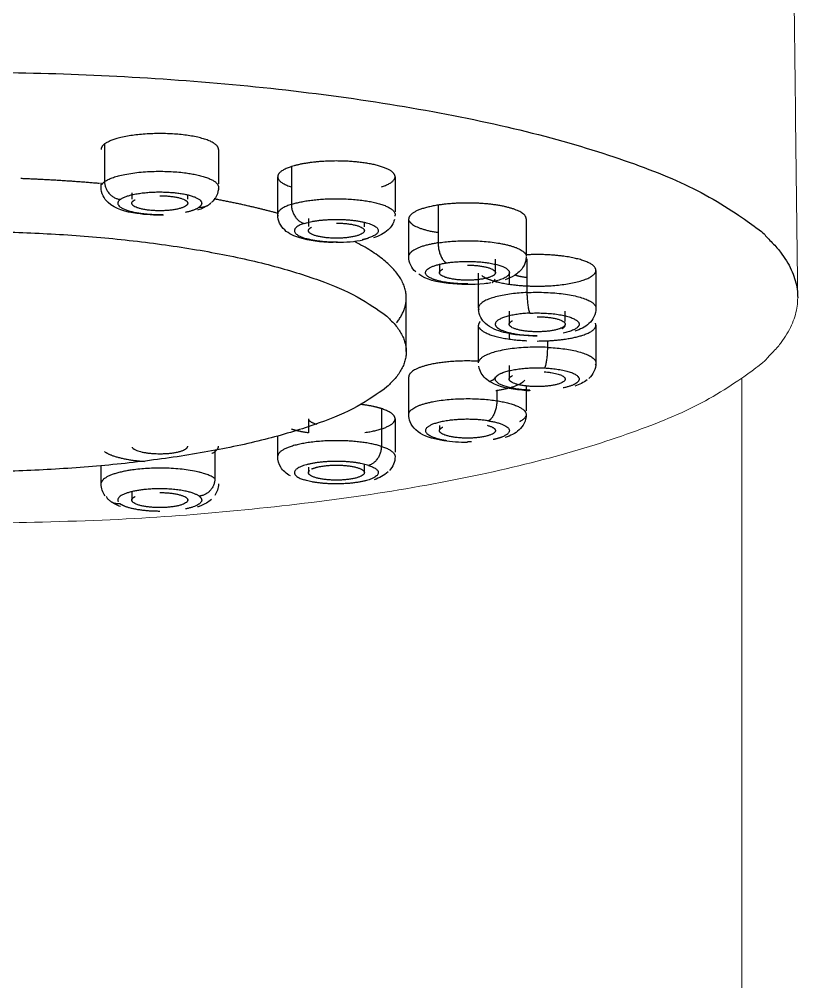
# Model space of a CAD drawing. Header units: inches. Extents: x 6245 to 6839, y 405 to 1245.
# Drawn here: x 6331.07 to 6344.99, y 852.53 to 869.74 of the extents above; entities that cross this region are included whole.
import ezdxf

# ---------------------------------------------------------------- set-up
doc = ezdxf.new("R2010")
doc.units = ezdxf.units.IN
doc.header["$LTSCALE"] = 4.84
doc.header["$MEASUREMENT"] = 0
doc.layers.get('0').update_dxf_attribs({"linetype": 'CONTINUOUS', "lineweight": 13})

msp = doc.modelspace()

# ---------------------------------------------------------------- linework, layer by layer
for points in [[(6344.989, 864.758), (6344.489, 905.693), (6343.989, 946.628)], [(6343.989, 863.31), (6343.989, 807.95), (6343.989, 752.591)]]:
    msp.add_open_spline(points, degree=2)
at = {"lineweight": -3}
for points, weights, knots in [([(6314.989, 864.758), (6314.989, 868.791), (6329.989, 868.791), (6344.989, 868.791), (6344.989, 864.758)], [1, 0.707106781187, 1, 0.707106781187, 1], [-47.12389, -47.12389, -47.12389, -23.561945, -23.561945, 0, 0, 0]), ([(6334.631, 867.411), (6334.631, 867.648), (6333.763, 867.689), (6332.895, 867.73), (6332.594, 867.507)], [1, 0.766044443118, 1, 0.766044443118, 1], [-2.932153, -2.932153, -2.932153, -1.466077, -1.466077, 0, 0, 0]), ([(6337.789, 866.921), (6337.789, 867.118), (6337.098, 867.186), (6336.407, 867.253), (6335.934, 867.102)], [1, 0.819152044289, 1, 0.819152044289, 1], [-2.565634, -2.565634, -2.565634, -1.282817, -1.282817, 0, 0, 0]), ([(6332.594, 866.833), (6332.953, 867.098), (6333.94, 867.002), (6334.704, 866.927), (6334.626, 866.709)], [1, 0.707106781186, 1, 0.757028756334, 0.917173880385], [-3.298672, -3.298672, -3.298672, -1.649336, -1.649336, -0.28112, -0.28112, -0.28112]), ([(6332.876, 866.517), (6333.132, 866.706), (6333.837, 866.637), (6334.542, 866.568), (6334.285, 866.379)], [1, 0.707106781187, 1, 0.707106781187, 1], [-2.356194, -2.356194, -2.356194, -1.178097, -1.178097, 0, 0, 0]), ([(6332.876, 866.517), (6332.619, 866.327), (6333.324, 866.258), (6333.474, 866.243), (6333.634, 866.246)], [1, 0.707106781186, 1, 0.918849933156, 0.882667335177], [0, 0, 0, 1.178097, 1.178097, 1.504505, 1.504505, 1.504505]), ([(6335.934, 866.428), (6336.609, 866.644), (6337.414, 866.463), (6337.845, 866.365), (6337.782, 866.215)], [1, 0.707106781187, 1, 0.818065902708, 0.862152850844], [-3.298672, -3.298672, -3.298672, -1.649336, -1.649336, -0.624831, -0.624831, -0.624831]), ([(6334.081, 866.448), (6334.081, 866.313), (6333.581, 866.313), (6333.081, 866.313), (6333.081, 866.448)], [1, 0.707106781187, 1, 0.707106781187, 1], [0, 0, 0, 0.785398, 0.785398, 1.570796, 1.570796, 1.570796]), ([(6340.133, 866.169), (6340.133, 866.332), (6339.608, 866.414), (6339.083, 866.495), (6338.558, 866.414)], [1, 0.866025403784, 1, 0.866025403784, 1], [-2.199115, -2.199115, -2.199115, -1.099557, -1.099557, 0, 0, 0]), ([(6336.164, 866.087), (6336.646, 866.241), (6337.221, 866.112), (6337.795, 865.982), (6337.313, 865.828)], [1, 0.707106781186, 1, 0.707106781186, 1], [-2.356194, -2.356194, -2.356194, -1.178097, -1.178097, 0, 0, 0]), ([(6321.989, 863.795), (6321.989, 865.946), (6329.989, 865.946), (6337.989, 865.946), (6337.989, 863.795)], [1, 0.707106781187, 1, 0.707106781187, 1], [-25.132741, -25.132741, -25.132741, -12.566371, -12.566371, 0, 0, 0]), ([(6336.164, 866.087), (6335.682, 865.932), (6336.256, 865.803), (6336.474, 865.754), (6336.757, 865.756)], [1, 0.707106781187, 1, 0.864670308134, 0.854397287602], [0, 0, 0, 1.178097, 1.178097, 1.722431, 1.722431, 1.722431]), ([(6337.239, 865.957), (6337.239, 865.823), (6336.739, 865.823), (6336.239, 865.823), (6336.239, 865.957)], [1, 0.707106781187, 1, 0.707106781187, 1], [0, 0, 0, 0.785398, 0.785398, 1.570796, 1.570796, 1.570796]), ([(6338.558, 865.74), (6339.467, 865.881), (6339.992, 865.636), (6340.095, 865.588), (6340.123, 865.534)], [1, 0.707106781187, 1, 0.924845009279, 0.888258836594], [-3.298672, -3.298672, -3.298672, -1.649336, -1.649336, -1.226124, -1.226124, -1.226124]), ([(6341.38, 865.248), (6341.38, 865.38), (6341.005, 865.464), (6340.63, 865.549), (6340.147, 865.526)], [1, 0.906307787037, 1, 0.906307787037, 1], [-1.832596, -1.832596, -1.832596, -0.916298, -0.916298, 0, 0, 0]), ([(6339.088, 865.005), (6338.651, 865.004), (6338.433, 865.105), (6338.058, 865.28), (6338.708, 865.381)], [0.869164076321, 0.805739877908, 1, 0.707106781187, 1], [-1.959465, -1.959465, -1.959465, -1.178097, -1.178097, 0, 0, 0]), ([(6338.708, 865.381), (6339.357, 865.482), (6339.732, 865.307), (6340.058, 865.155), (6339.545, 865.047)], [1, 0.707106781187, 1, 0.735482411961, 0.94874682697], [-2.356194, -2.356194, -2.356194, -1.178097, -1.178097, -0.114135, -0.114135, -0.114135]), ([(6339.583, 865.206), (6339.583, 865.072), (6339.083, 865.072), (6338.583, 865.072), (6338.583, 865.206)], [1, 0.707106781187, 1, 0.707106781187, 1], [0, 0, 0, 0.785398, 0.785398, 1.570796, 1.570796, 1.570796]), ([(6339.34, 865.154), (6339.436, 865.081), (6339.655, 865.032), (6340.03, 864.947), (6340.512, 864.97)], [0.955302092706, 0.943122205331, 1, 0.906307787037, 1], [-1.472555, -1.472555, -1.472555, -0.916298, -0.916298, 0, 0, 0]), ([(6340.147, 864.852), (6341.182, 864.901), (6341.364, 864.623), (6341.367, 864.618), (6341.37, 864.612)], [1, 0.707106781187, 1, 0.992112497884, 0.984649810586], [-3.298672, -3.298672, -3.298672, -1.649336, -1.649336, -1.60492, -1.60492, -1.60492]), ([(6340.2, 864.483), (6339.461, 864.448), (6339.591, 864.25), (6339.7, 864.083), (6340.33, 864.083)], [1, 0.707106781187, 1, 0.742078434735, 0.9384079723], [0, 0, 0, 1.178097, 1.178097, 2.215529, 2.215529, 2.215529]), ([(6340.2, 864.483), (6340.938, 864.519), (6341.068, 864.32), (6341.147, 864.201), (6340.792, 864.126)], [1, 0.707106781187, 1, 0.800922594324, 0.872468138617], [-2.356194, -2.356194, -2.356194, -1.178097, -1.178097, -0.377353, -0.377353, -0.377353]), ([(6340.83, 864.285), (6340.83, 864.15), (6340.33, 864.15), (6339.83, 864.15), (6339.83, 864.285)], [1, 0.707106781187, 1, 0.707106781187, 1], [0, 0, 0, 0.785398, 0.785398, 1.570796, 1.570796, 1.570796]), ([(6340.331, 863.985), (6340.712, 863.985), (6341.005, 864.051), (6341.38, 864.136), (6341.38, 864.268)], [0.969529141108, 0.925457023799, 1, 0.906307787037, 1], [-3.111395, -3.111395, -3.111395, -2.382374, -2.382374, -1.466077, -1.466077, -1.466077]), ([(6340.512, 863.871), (6339.478, 863.92), (6339.296, 863.642), (6339.287, 863.629), (6339.283, 863.616)], [1, 0.707106781187, 1, 0.98072767087, 0.963991574375], [0.117376, 0.117376, 0.117376, 1.295473, 1.295473, 1.372992, 1.372992, 1.372992]), ([(6337.989, 863.795), (6337.989, 861.644), (6329.989, 861.644), (6321.989, 861.644), (6321.989, 863.795)], [1, 0.707106781187, 1, 0.707106781187, 1], [-25.132741, -25.132741, -25.132741, -12.566371, -12.566371, 0, 0, 0]), ([(6339.281, 863.623), (6338.897, 863.643), (6338.558, 863.591), (6338.033, 863.509), (6338.033, 863.346)], [0.941486080482, 0.909188161233, 1, 0.866025403784, 1], [-2.944427, -2.944427, -2.944427, -2.199115, -2.199115, -1.099557, -1.099557, -1.099557]), ([(6340.2, 863.106), (6339.461, 863.141), (6339.591, 863.339), (6339.721, 863.538), (6340.46, 863.503)], [1, 0.707106781187, 1, 0.707106781187, 1], [-2.356194, -2.356194, -2.356194, -1.178097, -1.178097, 0, 0, 0]), ([(6340.46, 863.503), (6341.199, 863.468), (6341.068, 863.269), (6341.018, 863.193), (6340.792, 863.146)], [1, 0.707106781187, 1, 0.86301523737, 0.854164716078], [-2.356194, -2.356194, -2.356194, -1.178097, -1.178097, -0.627107, -0.627107, -0.627107]), ([(6339.593, 863.1), (6339.6, 863.101), (6339.608, 863.102), (6340.003, 863.163), (6340.106, 863.283)], [0.995773226522, 0.997852180397, 1, 0.895693133734, 0.953803959442], [-2.2167425, -2.2167425, -2.2167425, -2.1991149, -2.1991149, -1.3430467, -1.3430467, -1.3430467]), ([(6340.83, 863.304), (6340.83, 863.17), (6340.33, 863.17), (6339.83, 863.17), (6339.83, 863.304)], [1, 0.707106781187, 1, 0.707106781187, 1], [0, 0, 0, 0.785398, 0.785398, 1.570796, 1.570796, 1.570796]), ([(6338.033, 862.677), (6338.037, 862.75), (6338.173, 862.813), (6338.698, 863.058), (6339.608, 862.917)], [0.870246796789, 0.902997224757, 1, 0.707106781187, 1], [-2.195577, -2.195577, -2.195577, -1.649336, -1.649336, 0, 0, 0]), ([(6339.458, 862.558), (6338.808, 862.659), (6338.433, 862.484), (6338.058, 862.309), (6338.708, 862.208)], [1, 0.707106781187, 1, 0.707106781187, 1], [0, 0, 0, 1.178097, 1.178097, 2.356194, 2.356194, 2.356194]), ([(6339.458, 862.558), (6340.107, 862.457), (6339.732, 862.282), (6339.659, 862.248), (6339.545, 862.224)], [1, 0.707106781187, 1, 0.925696675338, 0.889092987958], [-2.356194, -2.356194, -2.356194, -1.178097, -1.178097, -0.879229, -0.879229, -0.879229]), ([(6339.583, 862.383), (6339.583, 862.249), (6339.083, 862.249), (6338.583, 862.249), (6338.583, 862.383)], [1, 0.707106781187, 1, 0.707106781187, 1], [0, 0, 0, 0.785398, 0.785398, 1.570796, 1.570796, 1.570796]), ([(6337.543, 862.102), (6336.868, 862.319), (6336.064, 862.137), (6335.706, 862.056), (6335.689, 861.931)], [1, 0.707106781187, 1, 0.844394039827, 0.854126252654], [0.117376, 0.117376, 0.117376, 1.295473, 1.295473, 1.921363, 1.921363, 1.921363]), ([(6333.085, 862.087), (6333.144, 861.97), (6333.581, 861.97), (6334.081, 861.97), (6334.081, 862.105)], [0.950219740623, 0.734572471091, 1, 0.707106781187, 1], [0.07365, 0.07365, 0.07365, 0.785398, 0.785398, 1.570796, 1.570796, 1.570796]), ([(6337.313, 861.762), (6336.831, 861.916), (6336.256, 861.786), (6335.682, 861.657), (6336.164, 861.502)], [1, 0.707106781187, 1, 0.707106781187, 1], [0, 0, 0, 1.178097, 1.178097, 2.356194, 2.356194, 2.356194]), ([(6334.567, 861.527), (6334.208, 861.793), (6333.221, 861.696), (6332.577, 861.633), (6332.533, 861.449)], [1, 0.707106781187, 1, 0.787150619502, 0.88366216557], [0.117376, 0.117376, 0.117376, 1.295473, 1.295473, 2.151612, 2.151612, 2.151612]), ([(6337.313, 861.762), (6337.795, 861.607), (6337.221, 861.478), (6336.646, 861.348), (6336.164, 861.502)], [1, 0.707106781186, 1, 0.707106781186, 1], [-2.356194, -2.356194, -2.356194, -1.178097, -1.178097, 0, 0, 0]), ([(6336.296, 861.695), (6336.437, 861.766), (6336.739, 861.766), (6337.239, 861.766), (6337.239, 861.632)], [0.873029123019, 0.800147819915, 1, 0.707106781187, 1], [0.249491, 0.249491, 0.249491, 0.785398, 0.785398, 1.570796, 1.570796, 1.570796]), ([(6337.239, 861.632), (6337.239, 861.498), (6336.739, 861.498), (6336.239, 861.498), (6336.239, 861.632)], [1, 0.707106781187, 1, 0.707106781187, 1], [0, 0, 0, 0.785398, 0.785398, 1.570796, 1.570796, 1.570796]), ([(6334.285, 861.211), (6334.029, 861.4), (6333.324, 861.331), (6332.755, 861.276), (6332.837, 861.114)], [1, 0.707106781186, 1, 0.749494097347, 0.927493897339], [0, 0, 0, 1.178097, 1.178097, 2.185701, 2.185701, 2.185701]), ([(6334.081, 861.142), (6334.081, 861.007), (6333.581, 861.007), (6333.081, 861.007), (6333.081, 861.142)], [1, 0.707106781187, 1, 0.707106781187, 1], [0, 0, 0, 0.785398, 0.785398, 1.570796, 1.570796, 1.570796])]:
    msp.add_rational_spline(points, weights, degree=2, knots=knots, dxfattribs=at)
for points, weights in [([(6332.594, 867.507), (6332.531, 867.461), (6332.531, 867.411)], [1, 0.984807753013, 1]), ([(6335.934, 867.102), (6335.689, 867.023), (6335.689, 866.921)], [1, 0.939692620786, 1]), ([(6332.503, 866.8), (6331.814, 866.861), (6331.096, 866.888)], [0.901580373741, 0.921389367715, 0.949368690461]), ([(6332.542, 866.777), (6332.557, 866.806), (6332.594, 866.833)], [0.930038749012, 0.959388268633, 1]), ([(6332.594, 866.833), (6332.594, 866.544), (6332.876, 866.517)], [1, 0.707106781184, 1]), ([(6335.689, 866.921), (6335.689, 866.818), (6335.934, 866.739)], [1, 0.897054578123, 0.911309926847]), ([(6337.543, 866.739), (6337.789, 866.818), (6337.789, 866.921)], [1, 0.939692620786, 1]), ([(6333.081, 866.448), (6333.081, 866.481), (6333.138, 866.51)], [1, 0.906958961272, 0.873029123019]), ([(6333.581, 866.582), (6334.081, 866.582), (6334.081, 866.448)], [1, 0.707106781187, 1]), ([(6334.285, 866.379), (6334.412, 866.366), (6334.496, 866.455)], [1, 0.842972284181, 0.854317900017]), ([(6335.689, 866.267), (6335.167, 866.41), (6334.556, 866.524)], [0.853565478754, 0.853267074796, 0.860334963014]), ([(6334.043, 866.289), (6334.212, 866.324), (6334.285, 866.379)], [0.864747391407, 0.894041950273, 1]), ([(6335.934, 866.428), (6335.635, 866.332), (6335.698, 866.208)], [1, 0.844910087533, 0.854063519767]), ([(6335.934, 866.428), (6335.934, 866.139), (6336.164, 866.087)], [1, 0.707106781186, 1]), ([(6338.558, 866.414), (6338.033, 866.332), (6338.033, 866.169)], [1, 0.866025403784, 1]), ([(6338.042, 866.131), (6338.112, 865.994), (6338.558, 865.925)], [0.968922805922, 0.883966592528, 1]), ([(6336.239, 865.957), (6336.239, 865.991), (6336.296, 866.02)], [1, 0.906958961272, 0.873029123019]), ([(6336.739, 866.092), (6337.239, 866.092), (6337.239, 865.957)], [1, 0.707106781187, 1]), ([(6337.201, 865.799), (6337.263, 865.812), (6337.313, 865.828)], [0.928763353662, 0.958502159452, 1]), ([(6337.989, 864.758), (6337.989, 865.291), (6337.064, 865.762)], [1, 0.906925513943, 0.873004735779]), ([(6338.558, 865.74), (6338.083, 865.666), (6338.036, 865.519)], [1, 0.822345915423, 0.860203640199]), ([(6338.558, 865.74), (6338.558, 865.451), (6338.708, 865.381)], [1, 0.707106781187, 1]), ([(6338.583, 865.206), (6338.583, 865.24), (6338.64, 865.269)], [1, 0.906958961272, 0.873029123019]), ([(6339.083, 865.341), (6339.583, 865.341), (6339.583, 865.206)], [1, 0.707106781187, 1]), ([(6340.512, 864.97), (6341.38, 865.011), (6341.38, 865.248)], [1, 0.766044443119, 1]), ([(6339.525, 865.031), (6339.556, 865.047), (6339.576, 865.088)], [0.875326939141, 0.84489626213, 0.856995451178]), ([(6339.937, 865.165), (6340.023, 865.135), (6340.155, 865.122)], [0.856597558097, 0.84247153564, 0.893895293286]), ([(6337.813, 864.308), (6337.989, 864.531), (6337.989, 864.758)], [0.928130668181, 0.958059799208, 1]), ([(6340.147, 864.852), (6339.152, 864.805), (6339.29, 864.536)], [1, 0.714994283302, 0.984649810586]), ([(6340.147, 864.852), (6340.147, 864.563), (6340.2, 864.483)], [1, 0.707106781187, 1]), ([(6340.33, 864.419), (6340.83, 864.419), (6340.83, 864.285)], [1, 0.707106781187, 1]), ([(6339.309, 864.333), (6339.28, 864.301), (6339.28, 864.268)], [0.962834311131, 0.974449195213, 1]), ([(6339.29, 864.229), (6339.393, 864.025), (6340.147, 863.99)], [0.956582905421, 0.79025926894, 1]), ([(6339.83, 864.285), (6339.83, 864.318), (6339.888, 864.348)], [1, 0.906958961272, 0.873029123019]), ([(6340.772, 864.205), (6340.83, 864.234), (6340.83, 864.268)], [0.873029123019, 0.906958961272, 1]), ([(6341.38, 864.268), (6341.38, 864.287), (6341.37, 864.306)], [1, 0.975785174179, 0.956582905421]), ([(6340.512, 863.871), (6340.512, 863.582), (6340.46, 863.503)], [1, 0.707106781187, 1]), ([(6340.512, 863.871), (6341.516, 863.824), (6341.369, 863.553)], [1, 0.713195035817, 0.988076598985]), ([(6339.83, 863.304), (6339.83, 863.338), (6339.888, 863.367)], [1, 0.906958961272, 0.873029123019]), ([(6340.455, 863.435), (6340.83, 863.408), (6340.83, 863.304)], [0.91685429252, 0.757271499982, 1]), ([(6339.495, 863.27), (6339.583, 863.305), (6339.583, 863.346)], [0.860954698229, 0.886475972638, 1]), ([(6340.2, 863.106), (6340.185, 863.083), (6340.172, 863.108)], [1, 0.89333735149, 0.864361176114]), ([(6337.543, 862.777), (6337.392, 862.825), (6337.179, 862.851)], [1, 0.934178822926, 0.91627001881]), ([(6339.608, 862.917), (6339.608, 862.628), (6339.458, 862.558)], [1, 0.707106781187, 1]), ([(6339.608, 862.917), (6340.483, 862.781), (6340.011, 862.54)], [1, 0.714924749034, 0.984781422014]), ([(6337.789, 862.595), (6337.789, 862.698), (6337.543, 862.777)], [1, 0.939692620786, 1]), ([(6336.239, 862.595), (6336.239, 862.539), (6336.387, 862.5)], [1, 0.852682413924, 0.853558570641]), ([(6337.25, 862.349), (6337.789, 862.429), (6337.789, 862.595)], [0.957400746219, 0.843815077879, 1]), ([(6335.934, 862.414), (6336.063, 862.373), (6336.239, 862.347)], [1, 0.943359497468, 0.922197930979]), ([(6338.583, 862.383), (6338.583, 862.416), (6338.64, 862.446)], [1, 0.906958961272, 0.873029123019]), ([(6339.436, 862.478), (6339.583, 862.439), (6339.583, 862.383)], [0.853553393624, 0.853574459077, 1]), ([(6339.154, 862.182), (6339.119, 862.181), (6339.085, 862.181)], [0.859493258203, 0.862820521111, 0.868011576142]), ([(6332.594, 862.008), (6332.78, 861.871), (6333.305, 861.833)], [1, 0.841340129153, 0.89787458797]), ([(6334.509, 861.973), (6334.631, 862.035), (6334.631, 862.105)], [0.893073295635, 0.917311466467, 1]), ([(6337.543, 862.102), (6337.543, 861.813), (6337.313, 861.762)], [1, 0.707106781187, 1]), ([(6337.543, 862.102), (6337.795, 862.022), (6337.788, 861.916)], [1, 0.866079626141, 0.85462481572]), ([(6336.239, 861.632), (6336.239, 861.651), (6336.259, 861.67)], [1, 0.943855004392, 0.909234990103]), ([(6334.567, 861.527), (6334.567, 861.238), (6334.285, 861.211)], [1, 0.707106781187, 1]), ([(6332.876, 861.073), (6332.701, 861.056), (6332.623, 861.208)], [1, 0.795809553839, 0.876321761239]), ([(6333.081, 861.142), (6333.081, 861.175), (6333.138, 861.204)], [1, 0.906958961272, 0.873029123019]), ([(6333.581, 861.276), (6334.081, 861.276), (6334.081, 861.142)], [1, 0.707106781187, 1]), ([(6334.285, 861.211), (6334.471, 861.073), (6334.043, 860.983)], [1, 0.768888018365, 0.902501094358]), ([(6333.581, 860.94), (6333.055, 860.94), (6332.876, 861.073)], [0.895504279422, 0.77517249094, 1])]:
    msp.add_rational_spline(points, weights, degree=2, dxfattribs=at)
for points, degree in [([(6332.594, 867.507), (6332.594, 867.17), (6332.594, 866.833)], 2), ([(6334.631, 867.411), (6334.631, 867.101), (6334.631, 866.792)], 2), ([(6335.934, 867.102), (6335.934, 866.765), (6335.934, 866.428)], 2), ([(6332.531, 866.737), (6332.531, 866.776), (6332.531, 866.815)], 2), ([(6335.689, 866.246), (6335.689, 866.583), (6335.689, 866.921)], 2), ([(6337.789, 866.921), (6337.789, 866.608), (6337.789, 866.295)], 2), ([(6332.655, 866.462), (6332.583, 866.529), (6332.531, 866.623), (6332.531, 866.737)], 3), ([(6333.081, 866.633), (6333.081, 866.577), (6333.081, 866.521)], 2), ([(6334.081, 866.522), (6334.081, 866.56), (6334.081, 866.598)], 2), ([(6338.558, 866.414), (6338.558, 866.077), (6338.558, 865.74)], 2), ([(6336.239, 866.172), (6336.239, 866.103), (6336.239, 866.033)], 2), ([(6338.033, 865.495), (6338.033, 865.832), (6338.033, 866.169)], 2), ([(6340.133, 866.169), (6340.133, 865.832), (6340.133, 865.495)], 2), ([(6337.239, 866.026), (6337.239, 866.067), (6337.239, 866.108)], 2), ([(6337.219, 865.785), (6337.072, 865.758), (6336.908, 865.744), (6336.736, 865.745)], 3), ([(6338.159, 865.219), (6338.086, 865.286), (6338.033, 865.38), (6338.033, 865.495)], 3), ([(6339.583, 865.206), (6339.583, 865.326), (6339.583, 865.446)], 2), ([(6340.147, 865.454), (6340.147, 865.153), (6340.147, 864.852)], 2), ([(6338.583, 865.357), (6338.583, 865.281), (6338.583, 865.206)], 2), ([(6341.38, 865.248), (6341.38, 864.911), (6341.38, 864.574)], 2), ([(6339.28, 864.574), (6339.28, 864.884), (6339.28, 865.195)], 2), ([(6339.83, 865.218), (6339.83, 865.11), (6339.83, 865.001)], 2), ([(6337.989, 863.795), (6337.989, 864.276), (6337.989, 864.758)], 2), ([(6339.83, 864.516), (6339.83, 864.4), (6339.83, 864.285)], 2), ([(6340.83, 864.331), (6340.83, 864.423), (6340.83, 864.516)], 2), ([(6339.28, 863.593), (6339.28, 863.93), (6339.28, 864.268)], 2), ([(6341.38, 864.268), (6341.38, 863.94), (6341.38, 863.613)], 2), ([(6339.83, 864.116), (6339.83, 864.068), (6339.83, 864.019)], 2), ([(6340.512, 863.99), (6340.512, 863.93), (6340.512, 863.871)], 2), ([(6339.83, 863.546), (6339.83, 863.425), (6339.83, 863.304)], 2), ([(6341.38, 863.593), (6341.38, 863.478), (6341.327, 863.384), (6341.254, 863.317)], 3), ([(6338.033, 862.672), (6338.033, 863.009), (6338.033, 863.346)], 2), ([(6340.133, 863.185), (6340.133, 862.962), (6340.133, 862.738)], 2), ([(6341.224, 863.292), (6341.159, 863.241), (6341.086, 863.205), (6341.004, 863.178)], 3), ([(6339.608, 863.102), (6339.608, 863.009), (6339.608, 862.917)], 2), ([(6337.543, 862.777), (6337.543, 862.44), (6337.543, 862.102)], 2), ([(6336.239, 862.595), (6336.239, 862.469), (6336.239, 862.343)], 2), ([(6337.789, 862.595), (6337.789, 862.296), (6337.789, 861.998)], 2), ([(6338.583, 862.475), (6338.583, 862.446), (6338.583, 862.418)], 2), ([(6335.689, 861.921), (6335.689, 862.103), (6335.689, 862.285)], 2), ([(6339.085, 862.17), (6338.936, 862.17), (6338.793, 862.18), (6338.662, 862.201)], 3), ([(6334.567, 862.031), (6334.567, 861.779), (6334.567, 861.527)], 2), ([(6337.789, 861.921), (6337.789, 861.821), (6337.748, 861.734), (6337.687, 861.669)], 3), ([(6332.531, 861.431), (6332.531, 861.593), (6332.531, 861.755)], 2), ([(6336.239, 861.732), (6336.239, 861.682), (6336.239, 861.632)], 2), ([(6337.239, 861.632), (6337.239, 861.706), (6337.239, 861.781)], 2), ([(6337.662, 861.644), (6337.593, 861.58), (6337.508, 861.537), (6337.412, 861.506)], 3), ([(6332.602, 861.216), (6332.558, 861.277), (6332.531, 861.35), (6332.531, 861.431)], 3), ([(6333.081, 861.292), (6333.081, 861.217), (6333.081, 861.142)], 2), ([(6334.631, 861.431), (6334.631, 861.353), (6334.605, 861.282), (6334.564, 861.223)], 3), ([(6332.878, 861.026), (6332.812, 861.05), (6332.751, 861.08), (6332.697, 861.12)], 3), ([(6334.081, 861.142), (6334.081, 861.153), (6334.081, 861.164)], 2)]:
    msp.add_open_spline(points, degree=degree, dxfattribs=at)
for points, knots in [([(6334.631, 866.737), (6334.631, 866.681), (6334.618, 866.629), (6334.595, 866.581), (6334.572, 866.533), (6334.54, 866.493), (6334.504, 866.46)], [0, 0, 0, 0, 0.1872932, 0.1872932, 0.1872932, 0.3750129, 0.3750129, 0.3750129, 0.3750129]), ([(6333.649, 866.236), (6333.486, 866.232), (6333.323, 866.241), (6333.173, 866.263), (6332.968, 866.294), (6332.786, 866.341), (6332.657, 866.46)], [1.452469, 1.452469, 1.452469, 1.452469, 1.954396, 1.954396, 1.954396, 2.678193, 2.678193, 2.678193, 2.678193]), ([(6334.38, 866.375), (6334.376, 866.373), (6334.372, 866.371), (6334.368, 866.369), (6334.332, 866.351), (6334.294, 866.336), (6334.254, 866.323)], [0.5780111, 0.5780111, 0.5780111, 0.5780111, 0.5971779, 0.5971779, 0.5971779, 0.7615657, 0.7615657, 0.7615657, 0.7615657]), ([(6336.681, 865.745), (6336.454, 865.749), (6336.253, 865.775), (6336.084, 865.827), (6335.987, 865.857), (6335.889, 865.901), (6335.815, 865.97), (6335.742, 866.037), (6335.689, 866.131), (6335.689, 866.246)], [1.584184, 1.584184, 1.584184, 1.584184, 2.259986, 2.259986, 2.259986, 2.673662, 2.673662, 2.673662, 3.055597, 3.055597, 3.055597, 3.055597]), ([(6337.777, 866.157), (6337.757, 866.08), (6337.714, 866.018), (6337.662, 865.97), (6337.592, 865.904), (6337.501, 865.861), (6337.404, 865.831)], [0.103005, 0.103005, 0.103005, 0.103005, 0.3761398, 0.3761398, 0.3761398, 0.7726115, 0.7726115, 0.7726115, 0.7726115]), ([(6340.132, 865.482), (6340.128, 865.373), (6340.077, 865.284), (6340.006, 865.219), (6339.98, 865.194), (6339.952, 865.174), (6339.923, 865.157), (6339.871, 865.125), (6339.816, 865.1), (6339.757, 865.08)], [0.0148132, 0.0148132, 0.0148132, 0.0148132, 0.3807611, 0.3807611, 0.3807611, 0.519688, 0.519688, 0.519688, 0.7687151, 0.7687151, 0.7687151, 0.7687151]), ([(6339.503, 865.023), (6339.465, 865.018), (6339.425, 865.013), (6339.383, 865.009), (6339.173, 864.987), (6338.949, 864.988), (6338.742, 865.013), (6338.523, 865.039), (6338.352, 865.078), (6338.211, 865.177)], [1.087332, 1.087332, 1.087332, 1.087332, 1.218743, 1.218743, 1.218743, 1.886646, 1.886646, 1.886646, 2.593971, 2.593971, 2.593971, 2.593971]), ([(6341.38, 864.574), (6341.38, 864.459), (6341.327, 864.365), (6341.254, 864.297), (6341.185, 864.233), (6341.096, 864.191), (6341.003, 864.161)], [0, 0, 0, 0, 0.3819347, 0.3819347, 0.3819347, 0.7682951, 0.7682951, 0.7682951, 0.7682951]), ([(6340.331, 864.072), (6340.111, 864.072), (6339.907, 864.093), (6339.734, 864.138), (6339.613, 864.17), (6339.494, 864.216), (6339.406, 864.297), (6339.338, 864.36), (6339.288, 864.445), (6339.281, 864.55)], [1.528846, 1.528846, 1.528846, 1.528846, 2.187857, 2.187857, 2.187857, 2.679081, 2.679081, 2.679081, 3.031897, 3.031897, 3.031897, 3.031897]), ([(6340.185, 863.095), (6340.143, 863.097), (6340.1, 863.1), (6340.058, 863.104), (6339.834, 863.125), (6339.66, 863.16), (6339.511, 863.242), (6339.474, 863.262), (6339.439, 863.287), (6339.406, 863.317), (6339.347, 863.371), (6339.3, 863.443), (6339.285, 863.534)], [1.683562, 1.683562, 1.683562, 1.683562, 1.815754, 1.815754, 1.815754, 2.510054, 2.510054, 2.510054, 2.683804, 2.683804, 2.683804, 2.992598, 2.992598, 2.992598, 2.992598]), ([(6338.662, 862.201), (6338.622, 862.207), (6338.584, 862.214), (6338.547, 862.222), (6338.4, 862.254), (6338.26, 862.302), (6338.159, 862.395), (6338.117, 862.434), (6338.081, 862.482), (6338.058, 862.541), (6338.041, 862.582), (6338.033, 862.627), (6338.033, 862.672)], [1.976805, 1.976805, 1.976805, 1.976805, 2.11138, 2.11138, 2.11138, 2.679901, 2.679901, 2.679901, 2.900188, 2.900188, 2.900188, 3.054996, 3.054996, 3.054996, 3.054996]), ([(6340.133, 862.672), (6340.133, 862.557), (6340.08, 862.463), (6340.006, 862.395), (6339.938, 862.332), (6339.849, 862.29), (6339.76, 862.261), (6339.759, 862.26), (6339.757, 862.26), (6339.756, 862.259)], [0, 0, 0, 0, 0.3819347, 0.3819347, 0.3819347, 0.763357, 0.763357, 0.763357, 0.7696711, 0.7696711, 0.7696711, 0.7696711]), ([(6335.916, 861.572), (6335.88, 861.592), (6335.846, 861.616), (6335.815, 861.644), (6335.788, 861.669), (6335.764, 861.697), (6335.744, 861.73), (6335.709, 861.786), (6335.689, 861.852), (6335.689, 861.921)], [2.5137359, 2.5137359, 2.5137359, 2.5137359, 2.6809804, 2.6809804, 2.6809804, 2.8207422, 2.8207422, 2.8207422, 3.0566173, 3.0566173, 3.0566173, 3.0566173]), ([(6334.504, 861.154), (6334.449, 861.103), (6334.382, 861.067), (6334.314, 861.039), (6334.294, 861.032), (6334.274, 861.024), (6334.254, 861.018)], [0.3763029, 0.3763029, 0.3763029, 0.3763029, 0.6789471, 0.6789471, 0.6789471, 0.7627684, 0.7627684, 0.7627684, 0.7627684])]:
    msp.add_open_spline(points, degree=3, knots=knots, dxfattribs=at)
msp.add_rational_spline([(6344.989, 864.758), (6344.989, 860.725), (6329.989, 860.725), (6328.203, 860.725), (6326.467, 860.838)], [1, 0.707106781187, 1, 0.95299523121, 0.921077519048], degree=2, knots=[-47.12389, -47.12389, -47.12389, -23.561945, -23.561945, -19.780622, -19.780622, -19.780622])

doc.saveas('drawing.dxf')
